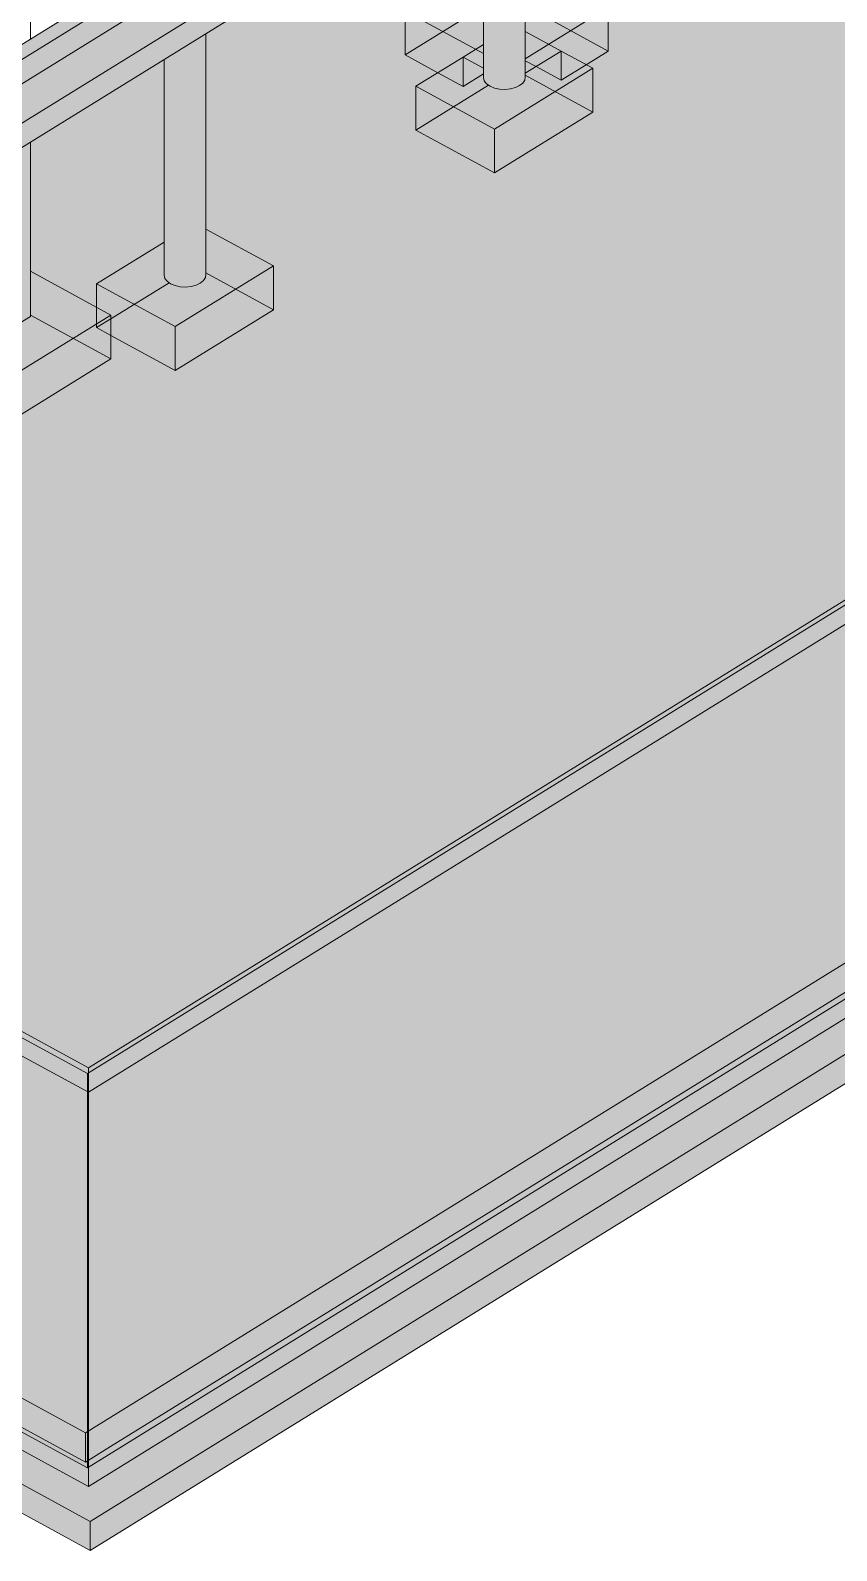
# Model space of a CAD drawing. Header units: inches. Extents: x -11064 to -4424, y -7288 to 4230.
# Drawn here: x -9787 to -9518, y 2712 to 3220 of the extents above; entities that cross this region are included whole.
import ezdxf

# ---------------------------------------------------------------- set-up
doc = ezdxf.new("R2010")
doc.units = ezdxf.units.IN
doc.header["$MEASUREMENT"] = 0
for name, color, linetype, lineweight, transparency in [('A-ROOF-1', 50, 'Continuous', 9, 0.6), ('A-ROOF-2', 90, 'Continuous', 9, 0.6), ('A-WALL-1', 90, 'Continuous', 9, 0.4), ('A-WALL-PATT-1', 90, 'Continuous', 9, 0.4), ('A-WALL-PATT-2', 50, 'Continuous', 9, 0.4), ('S-FNDN-2', 50, 'Continuous', 9, 0.6), ('S-FNDN-3', 90, 'Continuous', 9, 0.6)]:
    doc.layers.add(name, color=color, linetype=linetype, lineweight=lineweight, transparency=transparency)
for name, color, linetype, lineweight in [('A-ROOF-3', 153, 'Continuous', 9), ('A-ROOF-4', 171, 'Continuous', 9), ('A-WALL-3', 181, 'Continuous', 9), ('A-WALL-4', 153, 'Continuous', 9), ('A-WALL-5', 171, 'Continuous', 9), ('S-BEAM-1', 171, 'Continuous', 9), ('S-BEAM-2', 50, 'Continuous', 9), ('S-BEAM-3', 153, 'Continuous', 9), ('S-BEAM-4', 181, 'Continuous', 9), ('S-COLS', 52, 'Continuous', 9), ('S-COLS-1', 90, 'Continuous', 9), ('S-COLS-4', 171, 'Continuous', 9), ('S-FNDN', 32, 'Continuous', 9), ('S-FNDN-11', 171, 'Continuous', 9), ('S-FNDN-5', 153, 'Continuous', 9), ('S-FNDN-6', 181, 'Continuous', 9), ('S-FNDN-7', 191, 'Continuous', 9), ('S-FNDN-8', 253, 'Continuous', 9), ('S-FNDN-9', 7, 'Continuous', 9)]:
    doc.layers.add(name, color=color, linetype=linetype, lineweight=lineweight)

# ---------------------------------------------------------------- blocks, each defined once
blk = doc.blocks.new('Conc Beam - Conc Beam-1196117-STRUCTURAL SCHEMATIC  - 3D - 2')
at = {"layer": 'S-BEAM-2'}
for points in [[(-9935.83, 3099.25), (-9191.79, 3559.57), (-9214.41, 3571.89), (-9958.43, 3111.58), (-9943.71, 3103.55)], [(-9935.83, 3091.11), (-9191.79, 3551.43), (-9191.79, 3559.57), (-9935.83, 3099.25), (-9935.83, 3093.58)]]:
    blk.add_hatch(color=256, dxfattribs=at).paths.add_polyline_path(points, flags=0)
at = {"layer": 'S-BEAM-1'}
for p, q in [((-9935.83, 3099.25), (-9191.79, 3559.57)), ((-9926.23, 3097.05), (-9193.88, 3550.15))]:
    blk.add_line(p, q, dxfattribs=at)
at = {"layer": 'S-BEAM-3'}
blk.add_line((-9958.43, 3111.58), (-9214.39, 3571.9), dxfattribs=at)

msp = doc.modelspace()

# ---------------------------------------------------------------- hatches: boundary and pattern name
at = {"layer": 'A-ROOF-1'}
msp.add_hatch(color=256, dxfattribs=at).paths.add_polyline_path([(-9768.03, 2865.16), (-9768.03, 2873.3), (-9951.91, 2973.63), (-9951.91, 2965.49), (-9775.41, 2869.18)], flags=0)
at = {"layer": 'A-ROOF-2'}
for points in [[(-9768.03, 2873.3), (-8898.45, 3411.29), (-9199.96, 3575.82), (-9949.74, 3111.94), (-9832.11, 3047.75), (-9951.91, 2973.63), (-9775.41, 2877.32)], [(-9768.03, 2865.16), (-8898.45, 3403.16), (-8898.45, 3411.29), (-9768.03, 2873.3)]]:
    msp.add_hatch(color=256, dxfattribs=at).paths.add_polyline_path(points, flags=0)
at = {"layer": 'A-WALL-1'}
for points in [[(-9762.81, 2868.39), (-8903.67, 3399.93), (-8909.23, 3402.96), (-9768.37, 2871.42), (-9768.03, 2871.24)], [(-9768.03, 2865.16), (-9762.81, 2868.39), (-9946.69, 2968.72), (-9951.91, 2965.49), (-9773.95, 2868.39)], [(-9762.81, 2736.54), (-9762.81, 2868.39), (-9768.37, 2871.42), (-9768.37, 2739.57), (-9763.48, 2736.91)]]:
    msp.add_hatch(color=256, dxfattribs=at).paths.add_polyline_path(points, flags=0)
at = {"layer": 'A-WALL-PATT-1'}
msp.add_hatch(color=256, dxfattribs=at).paths.add_polyline_path([(-9768.03, 2733.31), (-9762.81, 2736.54), (-9762.81, 2868.39), (-9768.03, 2865.16), (-9768.03, 2736.91)], flags=0)
at = {"layer": 'A-WALL-PATT-2'}
for points in [[(-9762.81, 2736.54), (-8903.67, 3268.08), (-8903.67, 3399.93), (-9762.81, 2868.39), (-9762.81, 2736.91)], [(-9768.03, 2733.31), (-9768.03, 2865.16), (-9951.91, 2965.49), (-9951.91, 2833.64), (-9853.68, 2780.05)]]:
    msp.add_hatch(color=256, dxfattribs=at).paths.add_polyline_path(points, flags=0)
at = {"layer": 'S-COLS-1'}
for points in [[(-9628.71, 3200.55), (-9626.91, 3200.72), (-9625.24, 3201.16), (-9623.83, 3201.83), (-9622.76, 3202.69), (-9622.11, 3203.69), (-9621.93, 3204.74), (-9621.93, 3285.31), (-9633.72, 3278.02), (-9633.72, 3201.65), (-9632.24, 3201.03), (-9630.53, 3200.65)], [(-9633.72, 3201.65), (-9633.72, 3278.02), (-9635.93, 3276.66), (-9635.93, 3204.49), (-9635.63, 3203.44), (-9634.88, 3202.47)], [(-9735.5, 3134.48), (-9733.7, 3134.65), (-9732.03, 3135.09), (-9730.62, 3135.76), (-9729.55, 3136.62), (-9728.91, 3137.61), (-9728.73, 3138.67), (-9728.73, 3219.24), (-9740.52, 3211.95), (-9740.52, 3135.58), (-9739.03, 3134.96), (-9737.32, 3134.58)], [(-9740.52, 3135.58), (-9740.52, 3211.95), (-9742.72, 3210.59), (-9742.72, 3138.42), (-9742.42, 3137.37), (-9741.67, 3136.4)]]:
    msp.add_hatch(color=256, dxfattribs=at).paths.add_polyline_path(points, flags=0)
at = {"layer": 'S-FNDN-2'}
for points in [[(-9742.76, 2736.91), (-8903.04, 3256.43), (-8929.28, 3270.74), (-9769, 2751.22), (-9753.1, 2742.55)], [(-9767.4, 2721.66), (-9742.76, 2736.91), (-9947.32, 2848.53), (-9971.96, 2833.28), (-9768.03, 2722)]]:
    msp.add_hatch(color=256, dxfattribs=at).paths.add_polyline_path(points, flags=0)
at = {"layer": 'S-FNDN-3'}
for points in [[(-9742.76, 2727.14), (-8903.04, 3246.66), (-8903.04, 3256.43), (-9742.76, 2736.91)], [(-9632.24, 3187.29), (-9599.38, 3207.62), (-9609.94, 3213.38), (-9621.93, 3205.97), (-9621.93, 3204.74), (-9622.11, 3203.69), (-9622.76, 3202.69), (-9623.83, 3201.83), (-9625.24, 3201.16), (-9627.06, 3200.71), (-9628.71, 3200.55), (-9630.53, 3200.65), (-9632.24, 3201.03), (-9633.72, 3201.65), (-9634.88, 3202.47), (-9635.63, 3203.44), (-9635.93, 3204.72), (-9636.01, 3207.68), (-9642.73, 3211.35), (-9658.48, 3201.61), (-9652.09, 3198.12)], [(-9632.24, 3172.64), (-9599.38, 3192.97), (-9599.38, 3207.62), (-9632.24, 3187.29)], [(-9632.24, 3172.64), (-9632.24, 3187.29), (-9658.48, 3201.61), (-9658.48, 3186.96)], [(-9739.03, 3121.22), (-9706.17, 3141.55), (-9728.73, 3153.86), (-9728.73, 3138.67), (-9728.91, 3137.61), (-9729.55, 3136.62), (-9730.62, 3135.76), (-9732.03, 3135.09), (-9733.7, 3134.65), (-9735.5, 3134.48), (-9737.32, 3134.58), (-9739.03, 3134.96), (-9740.52, 3135.58), (-9741.67, 3136.4), (-9742.42, 3137.37), (-9742.72, 3138.42), (-9742.72, 3149.49), (-9765.27, 3135.54), (-9742.13, 3122.91)], [(-9739.03, 3106.57), (-9706.17, 3126.9), (-9706.17, 3141.55), (-9739.03, 3121.22)], [(-9739.03, 3106.57), (-9739.03, 3121.22), (-9765.27, 3135.54), (-9765.27, 3127.67), (-9760.55, 3125.09), (-9760.55, 3118.31), (-9740.85, 3107.56)], [(-9760.55, 3118.31), (-9760.55, 3125.09), (-9765.27, 3127.67), (-9765.27, 3120.89)], [(-9767.4, 2711.89), (-9767.4, 2721.66), (-9971.96, 2833.28), (-9971.96, 2823.51), (-9892.31, 2780.05)], [(-9742.76, 2727.14), (-9742.76, 2736.91), (-9769, 2751.22), (-9769, 2741.46), (-9751.15, 2731.72)], [(-9767.4, 2711.89), (-9742.76, 2727.14), (-9742.76, 2736.91), (-9767.4, 2721.66)]]:
    msp.add_hatch(color=256, dxfattribs=at).paths.add_polyline_path(points, flags=0)
h = msp.add_hatch(color=256, dxfattribs=at)
h.paths.add_polyline_path([(-9621.93, 3205.97), (-9609.94, 3213.38), (-9621.93, 3219.93), (-9621.93, 3206.48)], flags=0)
h.paths.add_polyline_path([(-9635.93, 3207.64), (-9635.93, 3215.56), (-9642.73, 3211.35), (-9636.01, 3207.68)], flags=0)

# ---------------------------------------------------------------- linework, layer by layer
at = {"layer": 'A-ROOF-3'}
for p, q in [((-9949.74, 3111.94), (-9199.96, 3575.82)), ((-9768.03, 2873.3), (-8898.45, 3411.29)), ((-8898.45, 3403.16), (-9768.03, 2865.16)), ((-9768.03, 2873.3), (-9951.91, 2973.63)), ((-9768.03, 2865.16), (-9768.03, 2873.3))]:
    msp.add_line(p, q, dxfattribs=at)
at = {"layer": 'A-ROOF-4'}
msp.add_line((-9199.96, 3567.68), (-9944.52, 3107.03), dxfattribs=at)
at = {"layer": 'A-WALL-3'}
for p, q in [((-8909.23, 3271.11), (-9768.37, 2739.57)), ((-9768.37, 2739.57), (-9768.37, 2871.42)), ((-9768.37, 2739.57), (-9941.13, 2833.84))]:
    msp.add_line(p, q, dxfattribs=at)
at = {"layer": 'A-WALL-4'}
for p, q in [((-9768.03, 2733.31), (-8898.45, 3271.31)), ((-9768.03, 2865.16), (-9951.91, 2965.49)), ((-9768.03, 2733.31), (-9768.03, 2865.16)), ((-9951.91, 2833.64), (-9768.03, 2733.31))]:
    msp.add_line(p, q, dxfattribs=at)
at = {"layer": 'A-WALL-5'}
for p, q in [((-9768.37, 2871.42), (-8909.23, 3402.96)), ((-9941.13, 2965.69), (-9768.37, 2871.42))]:
    msp.add_line(p, q, dxfattribs=at)
at = {"layer": 'S-COLS'}
for p, q in [((-9787.41, 3217.39), (-9787.41, 3279.27)), ((-9787.41, 3124.6), (-9787.41, 3182.93)), ((-9787.41, 3124.6), (-9794.26, 3120.37))]:
    msp.add_line(p, q, dxfattribs=at)
at = {"layer": 'S-COLS-4'}
for p, q in [((-9621.93, 3204.61), (-9621.93, 3285.32)), ((-9635.93, 3276.66), (-9635.93, 3204.61)), ((-9728.72, 3138.54), (-9728.72, 3219.25)), ((-9742.72, 3210.58), (-9742.72, 3138.54)), ((-9634.88, 3202.47), (-9635.63, 3203.44)), ((-9633.72, 3201.65), (-9634.88, 3202.47)), ((-9742.72, 3138.42), (-9742.72, 3138.54)), ((-9742.42, 3137.37), (-9742.72, 3138.42)), ((-9741.67, 3136.4), (-9742.42, 3137.37)), ((-9740.52, 3135.58), (-9741.67, 3136.4)), ((-9739.03, 3134.96), (-9740.52, 3135.58)), ((-9737.32, 3134.58), (-9739.03, 3134.96)), ((-9735.5, 3134.48), (-9737.32, 3134.58)), ((-9733.7, 3134.65), (-9735.5, 3134.48))]:
    msp.add_line(p, q, dxfattribs=at)
for points in [[(-9635.63, 3203.44, 0), (-9635.93, 3204.49, 0), (-9635.93, 3204.61, 0)], [(-9621.93, 3204.74, 0), (-9622.11, 3203.69, 0), (-9622.76, 3202.69, 0), (-9623.83, 3201.83, 0), (-9625.24, 3201.16, 0), (-9626.91, 3200.72, 0), (-9628.71, 3200.55, 0), (-9630.53, 3200.65, 0), (-9632.24, 3201.03, 0), (-9633.72, 3201.65, 0)], [(-9728.73, 3138.67, 0), (-9728.91, 3137.61, 0), (-9729.55, 3136.62, 0), (-9730.62, 3135.76, 0)], [(-9730.62, 3135.76, 0), (-9732.03, 3135.09, 0), (-9733.7, 3134.65, 0)]]:
    msp.add_polyline3d(points, dxfattribs=at)
at = {"layer": 'S-FNDN'}
for p, q in [((-9662.05, 3212.12), (-9635.93, 3228.28)), ((-9662.05, 3226.77), (-9635.93, 3212.52)), ((-9662.05, 3212.12), (-9662.05, 3226.77)), ((-9621.95, 3210.84), (-9594.2, 3228.01)), ((-9621.06, 3228.02), (-9594.2, 3213.36)), ((-9594.2, 3213.36), (-9594.2, 3228.01)), ((-9621.93, 3219.93), (-9614.21, 3215.71)), ((-9642.73, 3211.35), (-9635.93, 3215.56)), ((-9621.94, 3205.96), (-9609.94, 3213.38)), ((-9614.14, 3215.67), (-9609.94, 3213.38)), ((-9609.94, 3213.38), (-9609.94, 3203.62)), ((-9594.2, 3213.36), (-9601.55, 3208.81)), ((-9651.12, 3206.16), (-9662.05, 3212.12)), ((-9642.73, 3201.58), (-9642.73, 3211.35)), ((-9642.73, 3211.35), (-9635.93, 3207.64)), ((-9618.33, 3208.19), (-9621.94, 3210.17)), ((-9609.94, 3203.62), (-9618.33, 3208.19)), ((-9601.55, 3208.81), (-9609.94, 3203.62)), ((-9642.73, 3201.58), (-9651.12, 3206.16)), ((-9635.93, 3205.8), (-9642.73, 3201.58)), ((-9760.55, 3125.09), (-9787.41, 3139.75)), ((-9793.41, 3104.76), (-9760.55, 3125.09)), ((-9787.41, 3125.1), (-9760.55, 3110.44)), ((-9760.55, 3110.44), (-9760.55, 3125.09)), ((-9760.55, 3110.44), (-9793.41, 3090.11))]:
    msp.add_line(p, q, dxfattribs=at)
at = {"layer": 'S-FNDN-11'}
for p, q in [((-9599.38, 3207.62), (-9609.94, 3213.38)), ((-9642.73, 3211.35), (-9658.48, 3201.61)), ((-9632.24, 3187.29), (-9599.38, 3207.62)), ((-9599.38, 3192.97), (-9599.38, 3207.62)), ((-9658.48, 3201.61), (-9632.24, 3187.29)), ((-9658.48, 3186.96), (-9658.48, 3201.61)), ((-9599.38, 3192.97), (-9632.24, 3172.64)), ((-9632.24, 3172.64), (-9658.48, 3186.96)), ((-9632.24, 3172.64), (-9632.24, 3187.29)), ((-9706.17, 3141.55), (-9728.73, 3153.86)), ((-9742.72, 3149.49), (-9765.27, 3135.54)), ((-9739.03, 3121.22), (-9706.17, 3141.55)), ((-9706.17, 3126.9), (-9706.17, 3141.55)), ((-9765.27, 3135.54), (-9739.03, 3121.22)), ((-9765.27, 3127.67), (-9765.27, 3135.54)), ((-9706.17, 3126.9), (-9739.03, 3106.57)), ((-9739.03, 3106.57), (-9760.55, 3118.31)), ((-9739.03, 3106.57), (-9739.03, 3121.22))]:
    msp.add_line(p, q, dxfattribs=at)
at = {"layer": 'S-FNDN-5'}
for p, q in [((-9767.4, 2721.66), (-8878.39, 3271.67)), ((-8878.39, 3261.91), (-9767.4, 2711.89)), ((-9971.96, 2833.28), (-9767.4, 2721.66)), ((-9767.4, 2711.89), (-9971.96, 2823.51)), ((-9767.4, 2711.89), (-9767.4, 2721.66))]:
    msp.add_line(p, q, dxfattribs=at)
at = {"layer": 'S-FNDN-6'}
for p, q in [((-8929.28, 3270.74), (-9769, 2751.22)), ((-9621.93, 3205.28), (-9599.38, 3192.97)), ((-9658.48, 3186.96), (-9634.19, 3201.99)), ((-9728.73, 3139.21), (-9706.17, 3126.9)), ((-9760.55, 3123.81), (-9740.99, 3135.91)), ((-9769, 2751.22), (-9921.07, 2834.21))]:
    msp.add_line(p, q, dxfattribs=at)
at = {"layer": 'S-FNDN-7'}
for p, q in [((-8929.28, 3260.98), (-9760.61, 2746.65)), ((-9765.27, 3120.89), (-9760.55, 3123.81)), ((-9769, 2741.46), (-9921.07, 2824.44)), ((-9769, 2741.46), (-9769, 2751.22))]:
    msp.add_line(p, q, dxfattribs=at)
at = {"layer": 'S-FNDN-8'}
for p, q in [((-9614.21, 3215.71), (-9621.93, 3219.93)), ((-9635.93, 3215.56), (-9642.73, 3211.35)), ((-9609.94, 3213.38), (-9614.14, 3215.67)), ((-9765.27, 3120.89), (-9765.27, 3127.67)), ((-9760.55, 3118.31), (-9765.27, 3120.89))]:
    msp.add_line(p, q, dxfattribs=at)
at = {"layer": 'S-FNDN-9'}
msp.add_line((-9760.61, 2746.65), (-9769, 2741.46), dxfattribs=at)

# ---------------------------------------------------------------- block references
at = {"layer": 'S-BEAM-4'}
msp.add_blockref('Conc Beam - Conc Beam-1196117-STRUCTURAL SCHEMATIC  - 3D - 2', (0, 0), dxfattribs=at)

doc.saveas('drawing.dxf')
